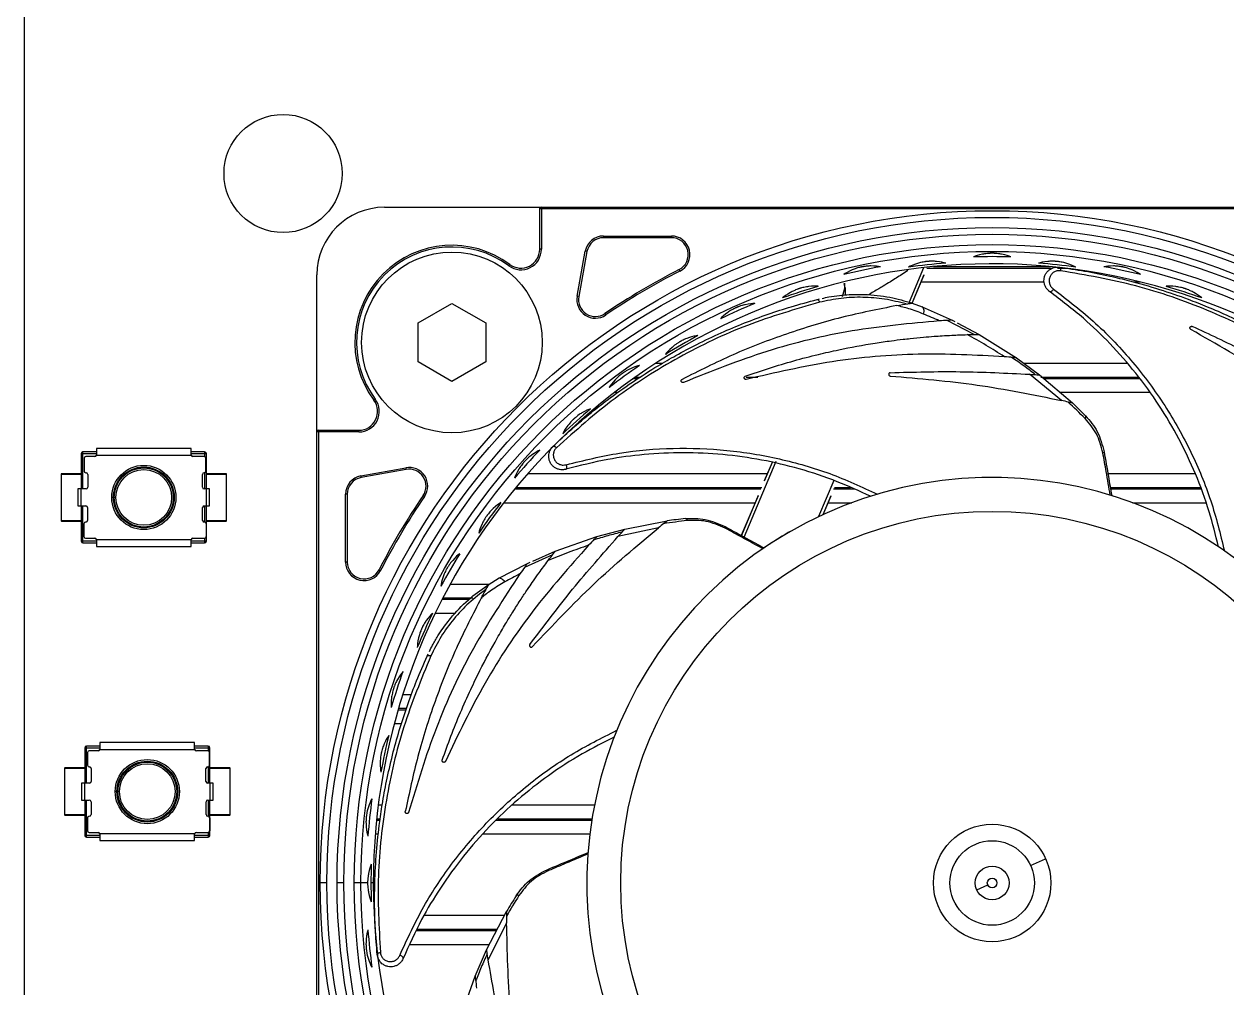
# Model space of a CAD drawing. Header units: millimetres. Extents: x -133.7 to -77.2, y -147.3 to -47.5.
# Drawn here: x -133.73 to -98.11, y -119.02 to -90.49 of the extents above; entities that cross this region are included whole.
import ezdxf

# ---------------------------------------------------------------- set-up
doc = ezdxf.new("R2010")
doc.units = ezdxf.units.MM

msp = doc.modelspace()

# ---------------------------------------------------------------- linework, layer by layer
at = {"color": 7, "linetype": 'Continuous', "lineweight": 25}
for p, q in [((-133.732, -50.062), (-133.732, -144.744)), ((-123.06, -95.91), (-87.06, -95.91)), ((-118.46, -97.154), (-118.46, -95.91)), ((-91.66, -95.96), (-118.46, -95.96)), ((-118.41, -95.91), (-118.41, -97.154)), ((-116.568, -96.76), (-114.56, -96.76)), ((-116.568, -96.76), (-116.568, -96.81)), ((-114.56, -96.81), (-116.568, -96.81)), ((-114.56, -96.76), (-114.56, -96.81)), ((-118.41, -97.154), (-118.46, -97.154)), ((-117.351, -98.545), (-117.109, -97.212)), ((-117.06, -97.221), (-117.302, -98.554)), ((-117.06, -97.221), (-117.109, -97.212)), ((-119.377, -97.641), (-119.348, -97.601)), ((-125.06, -125.71), (-125.06, -97.91)), ((-114.31, -97.8), (-114.333, -97.755)), ((-107.089, -97.698), (-107.521, -98.721)), ((-107.425, -98.747), (-107.069, -97.903)), ((-107.425, -98.747), (-107.072, -97.911)), ((-103.277, -97.717), (-106.995, -97.717)), ((-106.793, -97.667), (-103.327, -97.667)), ((-102.863, -97.717), (-103.12, -97.717)), ((-109.455, -98.161), (-109.412, -98.332)), ((-109.415, -98.297), (-109.417, -98.505)), ((-107.159, -98.117), (-103.521, -98.117)), ((-100.882, -98.117), (-100.676, -98.117)), ((-117.302, -98.554), (-117.351, -98.545)), ((-110.245, -98.64), (-110.173, -98.624)), ((-122.06, -99.333), (-121.06, -98.755)), ((-121.06, -98.755), (-120.06, -99.333)), ((-107.432, -98.745), (-107.133, -98.855)), ((-107.133, -98.855), (-106.243, -99.253)), ((-122.06, -100.487), (-122.06, -99.333)), ((-120.06, -99.333), (-120.06, -100.487)), ((-116.529, -99.056), (-116.501, -99.098)), ((-105.588, -99.674), (-106.395, -99.26)), ((-106.243, -99.253), (-106.169, -99.292)), ((-106.095, -99.331), (-105.448, -99.672)), ((-105.448, -99.672), (-104.343, -100.365)), ((-104.343, -100.365), (-103.653, -100.873)), ((-121.06, -101.065), (-122.06, -100.487)), ((-120.06, -100.487), (-121.06, -101.065)), ((-114.84, -100.535), (-115.031, -100.535)), ((-101.056, -100.535), (-104.111, -100.535)), ((-115.557, -100.985), (-115.693, -100.985)), ((-115.622, -100.935), (-115.479, -100.935)), ((-112.342, -100.935), (-112.004, -100.935)), ((-103.008, -101.629), (-103.956, -100.852)), ((-103.653, -100.873), (-102.684, -101.702)), ((-103.614, -100.935), (-100.723, -100.935)), ((-100.687, -100.985), (-103.522, -100.985)), ((-116.233, -101.385), (-116.135, -101.385)), ((-103.055, -101.385), (-100.397, -101.385)), ((-123.329, -101.593), (-123.369, -101.622)), ((-125.06, -102.51), (-123.816, -102.51)), ((-123.816, -102.56), (-125.06, -102.56)), ((-125.01, -102.51), (-125.01, -125.76)), ((-123.816, -102.56), (-123.816, -102.51)), ((-132.039, -103.2), (-132.039, -104.248)), ((-132.039, -103.2), (-131.589, -103.2)), ((-131.989, -104.248), (-131.989, -103.15)), ((-131.589, -103.15), (-131.989, -103.15)), ((-131.639, -103.29), (-131.903, -103.29)), ((-131.59, -103.248), (-128.782, -103.248)), ((-131.589, -103.048), (-131.589, -103.24)), ((-128.783, -103.048), (-131.589, -103.048)), ((-128.783, -103.24), (-128.783, -103.048)), ((-128.383, -103.15), (-128.783, -103.15)), ((-128.783, -103.2), (-128.333, -103.2)), ((-128.394, -103.29), (-128.733, -103.29)), ((-128.383, -103.15), (-128.383, -103.291)), ((-128.333, -104.248), (-128.333, -103.2)), ((-131.953, -103.34), (-131.953, -103.719)), ((-128.344, -103.719), (-128.344, -103.34)), ((-123.758, -103.861), (-122.425, -103.619)), ((-122.416, -103.668), (-123.749, -103.91)), ((-122.425, -103.619), (-122.416, -103.668)), ((-112.402, -105.671), (-111.452, -103.422)), ((-111.577, -103.465), (-111.811, -104.018)), ((-111.577, -103.465), (-111.807, -104.01)), ((-132.636, -103.808), (-132.039, -103.808)), ((-132.636, -103.808), (-132.636, -105.188)), ((-132.626, -105.198), (-132.626, -103.798)), ((-132.039, -103.798), (-132.626, -103.798)), ((-131.903, -103.769), (-131.896, -103.769)), ((-131.846, -103.819), (-131.846, -104.198)), ((-128.451, -104.198), (-128.451, -103.819)), ((-128.401, -103.769), (-128.394, -103.769)), ((-128.383, -103.768), (-128.383, -104.248)), ((-127.746, -103.798), (-128.333, -103.798)), ((-128.333, -103.808), (-127.736, -103.808)), ((-127.746, -103.798), (-127.746, -105.198)), ((-127.736, -105.188), (-127.736, -103.808)), ((-123.758, -103.861), (-123.749, -103.91)), ((-111.72, -103.803), (-118.816, -103.803)), ((-109.748, -103.998), (-110.199, -105.066)), ((-99.039, -103.803), (-101.63, -103.803)), ((-132.136, -104.248), (-132.136, -104.748)), ((-131.896, -104.248), (-132.136, -104.248)), ((-132.036, -104.748), (-132.036, -104.248)), ((-128.236, -104.248), (-128.401, -104.248)), ((-128.336, -104.248), (-128.336, -104.748)), ((-128.236, -104.748), (-128.236, -104.248)), ((-111.906, -104.253), (-119.2, -104.253)), ((-119.158, -104.203), (-111.885, -104.203)), ((-109.141, -104.253), (-109.754, -104.253)), ((-109.733, -104.203), (-109.255, -104.203)), ((-101.56, -104.203), (-98.894, -104.203)), ((-98.875, -104.253), (-101.551, -104.253)), ((-131.086, -104.498), (-131.136, -104.498)), ((-131.011, -104.498), (-131.061, -104.498)), ((-124.21, -106.41), (-124.21, -104.402)), ((-124.16, -104.402), (-124.21, -104.402)), ((-124.16, -104.402), (-124.16, -106.41)), ((-121.872, -104.469), (-121.914, -104.441)), ((-119.52, -104.653), (-112.079, -104.653)), ((-111.992, -104.447), (-112.489, -105.624)), ((-111.988, -104.439), (-112.488, -105.624)), ((-110.066, -105.004), (-109.828, -104.439)), ((-110.066, -105.004), (-109.831, -104.447)), ((-109.918, -104.653), (-109.218, -104.653)), ((-100.902, -104.653), (-98.73, -104.653)), ((-132.136, -104.748), (-131.903, -104.748)), ((-132.039, -104.748), (-132.039, -105.796)), ((-131.989, -105.846), (-131.989, -104.748)), ((-131.853, -104.798), (-131.853, -105.177)), ((-128.444, -105.177), (-128.444, -104.798)), ((-128.394, -104.748), (-128.236, -104.748)), ((-128.383, -104.748), (-128.383, -105.227)), ((-128.333, -105.796), (-128.333, -104.748)), ((-132.039, -105.188), (-132.636, -105.188)), ((-132.626, -105.198), (-132.039, -105.198)), ((-131.961, -105.277), (-131.961, -105.656)), ((-131.903, -105.227), (-131.911, -105.227)), ((-128.386, -105.227), (-128.394, -105.227)), ((-128.336, -105.277), (-128.336, -105.656)), ((-127.736, -105.188), (-128.333, -105.188)), ((-128.333, -105.198), (-127.746, -105.198)), ((-116.767, -105.657), (-115.939, -105.435)), ((-114.946, -105.401), (-116.144, -105.659)), ((-115.939, -105.435), (-114.687, -105.194)), ((-131.589, -105.796), (-132.039, -105.796)), ((-131.911, -105.706), (-131.639, -105.706)), ((-128.782, -105.748), (-131.59, -105.748)), ((-131.589, -105.756), (-131.589, -105.948)), ((-128.783, -105.948), (-128.783, -105.756)), ((-128.333, -105.796), (-128.783, -105.796)), ((-128.733, -105.706), (-128.386, -105.706)), ((-128.383, -105.706), (-128.383, -105.846)), ((-117.997, -106.089), (-116.767, -105.657)), ((-111.036, -105.505), (-111.063, -105.519)), ((-131.989, -105.846), (-131.589, -105.846)), ((-131.589, -105.948), (-128.783, -105.948)), ((-128.783, -105.846), (-128.383, -105.846)), ((-118.667, -106.382), (-117.997, -106.089)), ((-111.854, -106.019), (-111.913, -106.059)), ((-124.16, -106.41), (-124.21, -106.41)), ((-119.686, -106.897), (-118.82, -106.449)), ((-118.083, -106.2), (-118.91, -106.572)), ((-118.82, -106.449), (-118.744, -106.416)), ((-123.215, -106.637), (-123.17, -106.66)), ((-119.972, -107.072), (-121.113, -107.072)), ((-119.959, -107.062), (-119.686, -106.897)), ((-120.555, -107.522), (-121.352, -107.522)), ((-121.327, -107.472), (-120.505, -107.472)), ((-120.475, -107.472), (-120.443, -107.472)), ((-120.188, -107.472), (-120.16, -107.472)), ((-121.552, -107.922), (-120.954, -107.922)), ((-121.796, -109.196), (-121.763, -109.13)), ((-122.262, -110.34), (-122.518, -110.34)), ((-122.421, -110.79), (-122.655, -110.79)), ((-122.641, -110.74), (-122.405, -110.74)), ((-122.767, -111.19), (-122.553, -111.19)), ((-131.885, -112.955), (-131.885, -111.857)), ((-131.485, -111.857), (-131.885, -111.857)), ((-131.485, -111.755), (-131.485, -111.947)), ((-128.679, -111.755), (-131.485, -111.755)), ((-128.679, -111.947), (-128.679, -111.755)), ((-128.279, -111.857), (-128.679, -111.857)), ((-128.279, -111.857), (-128.279, -111.998)), ((-131.935, -111.907), (-131.485, -111.907)), ((-131.935, -111.907), (-131.935, -112.955)), ((-131.849, -112.047), (-131.849, -112.426)), ((-131.535, -111.997), (-131.799, -111.997)), ((-131.486, -111.955), (-128.678, -111.955)), ((-128.679, -111.907), (-128.229, -111.907)), ((-128.29, -111.997), (-128.629, -111.997)), ((-128.24, -112.426), (-128.24, -112.047)), ((-128.229, -112.955), (-128.229, -111.907)), ((-132.532, -112.515), (-132.532, -113.895)), ((-132.532, -112.515), (-131.935, -112.515)), ((-132.522, -113.905), (-132.522, -112.505)), ((-131.935, -112.505), (-132.522, -112.505)), ((-131.799, -112.476), (-131.792, -112.476)), ((-131.742, -112.526), (-131.742, -112.905)), ((-128.347, -112.905), (-128.347, -112.526)), ((-128.297, -112.476), (-128.29, -112.476)), ((-128.279, -112.475), (-128.279, -112.955)), ((-127.642, -112.505), (-128.229, -112.505)), ((-128.229, -112.515), (-127.632, -112.515)), ((-127.642, -112.505), (-127.642, -113.905)), ((-127.632, -113.895), (-127.632, -112.515)), ((-132.032, -112.955), (-132.032, -113.455)), ((-131.792, -112.955), (-132.032, -112.955)), ((-131.932, -113.455), (-131.932, -112.955)), ((-130.982, -113.205), (-131.032, -113.205)), ((-130.907, -113.205), (-130.957, -113.205)), ((-128.132, -112.955), (-128.297, -112.955)), ((-128.232, -112.955), (-128.232, -113.455)), ((-128.132, -113.455), (-128.132, -112.955)), ((-132.032, -113.455), (-131.799, -113.455)), ((-131.935, -113.455), (-131.935, -114.503)), ((-131.885, -114.553), (-131.885, -113.455)), ((-131.749, -113.505), (-131.749, -113.884)), ((-128.34, -113.884), (-128.34, -113.505)), ((-128.29, -113.455), (-128.132, -113.455)), ((-128.279, -113.455), (-128.279, -113.934)), ((-128.229, -114.503), (-128.229, -113.455)), ((-123.124, -113.608), (-123.24, -113.608)), ((-116.837, -113.608), (-119.278, -113.608)), ((-131.935, -113.895), (-132.532, -113.895)), ((-132.522, -113.905), (-131.935, -113.905)), ((-131.857, -113.984), (-131.857, -114.363)), ((-131.799, -113.934), (-131.807, -113.934)), ((-128.282, -113.934), (-128.29, -113.934)), ((-128.232, -113.984), (-128.232, -114.363)), ((-127.632, -113.895), (-128.229, -113.895)), ((-128.229, -113.905), (-127.642, -113.905)), ((-123.192, -114.058), (-123.291, -114.058)), ((-123.286, -114.008), (-123.184, -114.008)), ((-116.916, -114.058), (-119.753, -114.058)), ((-119.7, -114.008), (-116.908, -114.008)), ((-131.485, -114.503), (-131.935, -114.503)), ((-131.885, -114.553), (-131.485, -114.553)), ((-131.807, -114.413), (-131.535, -114.413)), ((-128.678, -114.455), (-131.486, -114.455)), ((-131.485, -114.463), (-131.485, -114.655)), ((-131.485, -114.655), (-128.679, -114.655)), ((-128.679, -114.655), (-128.679, -114.463)), ((-128.229, -114.503), (-128.679, -114.503)), ((-128.679, -114.553), (-128.279, -114.553)), ((-128.629, -114.413), (-128.282, -114.413)), ((-128.279, -114.413), (-128.279, -114.553)), ((-123.327, -114.458), (-123.236, -114.458)), ((-120.137, -114.458), (-116.972, -114.458)), ((-103.921, -115.394), (-103.475, -115.192)), ((-124.76, -115.91), (-124.96, -115.91)), ((-124.26, -115.91), (-124.46, -115.91)), ((-123.557, -115.91), (-123.954, -115.91)), ((-123.385, -115.91), (-123.457, -115.91)), ((-105.515, -116.116), (-105.19, -115.969)), ((-120.033, -117.885), (-119.44, -116.755)), ((-123.339, -116.876), (-123.36, -116.876)), ((-119.504, -116.876), (-121.887, -116.876)), ((-119.44, -117.087), (-119.986, -118.185)), ((-119.74, -117.326), (-122.115, -117.326)), ((-122.092, -117.276), (-119.714, -117.276)), ((-123.295, -117.726), (-123.294, -117.726)), ((-122.306, -117.726), (-119.95, -117.726)), ((-120.375, -118.67), (-120.033, -117.885)), ((-120.805, -119.901), (-120.375, -118.67))]:
    msp.add_line(p, q, dxfattribs=at)
at = {"color": 7, "linetype": 'Continuous', "lineweight": 25, "flags": 128}
for points in [[(-103.073, -97.683), (-103.063, -97.686), (-103.053, -97.693), (-103.046, -97.703), (-103.039, -97.716), (-103.035, -97.732), (-103.032, -97.749), (-103.031, -97.768), (-103.033, -97.788)], [(-110.245, -98.64), (-110.235, -98.639), (-110.224, -98.642), (-110.213, -98.648), (-110.202, -98.658), (-110.192, -98.671), (-110.183, -98.686), (-110.175, -98.703), (-110.169, -98.721)], [(-103.357, -98.405), (-103.346, -98.409), (-103.333, -98.409), (-103.318, -98.405), (-103.302, -98.396), (-103.286, -98.383), (-103.27, -98.367), (-103.256, -98.349), (-103.244, -98.329)], [(-107.089, -99.07), (-107.081, -99.032), (-107.077, -98.996), (-107.077, -98.962), (-107.081, -98.931), (-107.089, -98.905), (-107.101, -98.883), (-107.115, -98.866), (-107.133, -98.855)], [(-118.072, -102.991), (-118.063, -102.986), (-118.052, -102.983), (-118.039, -102.983), (-118.025, -102.986), (-118.01, -102.993), (-117.994, -103.001), (-117.979, -103.013), (-117.965, -103.026)], [(-101.744, -103.147), (-101.744, -103.151), (-101.745, -103.155), (-101.748, -103.16), (-101.752, -103.164), (-101.757, -103.168), (-101.763, -103.173), (-101.77, -103.177), (-101.779, -103.181)], [(-117.684, -103.664), (-117.674, -103.658), (-117.666, -103.648), (-117.66, -103.633), (-117.657, -103.615), (-117.657, -103.595), (-117.66, -103.573), (-117.665, -103.55), (-117.673, -103.529)], [(-112.971, -105.36), (-112.967, -105.362), (-112.965, -105.366), (-112.963, -105.371), (-112.962, -105.376), (-112.962, -105.383), (-112.963, -105.391), (-112.964, -105.399), (-112.966, -105.408)], [(-119.491, -106.997), (-119.516, -106.967), (-119.542, -106.942), (-119.568, -106.92), (-119.595, -106.904), (-119.621, -106.894), (-119.645, -106.889), (-119.667, -106.89), (-119.686, -106.897)], [(-121.796, -109.196), (-121.79, -109.188), (-121.78, -109.181), (-121.768, -109.176), (-121.754, -109.174), (-121.738, -109.174), (-121.72, -109.176), (-121.702, -109.181), (-121.684, -109.188)], [(-118.241, -115.517), (-118.237, -115.516), (-118.232, -115.516), (-118.228, -115.518), (-118.223, -115.521), (-118.217, -115.525), (-118.212, -115.53), (-118.206, -115.536), (-118.2, -115.543)], [(-123.273, -118.028), (-123.272, -118.018), (-123.267, -118.008), (-123.259, -117.998), (-123.247, -117.988), (-123.233, -117.98), (-123.217, -117.974), (-123.198, -117.969), (-123.179, -117.966)], [(-122.505, -118.144), (-122.503, -118.133), (-122.506, -118.12), (-122.514, -118.107), (-122.527, -118.093), (-122.543, -118.08), (-122.562, -118.069), (-122.582, -118.059), (-122.604, -118.052)]]:
    msp.add_lwpolyline(points, dxfattribs=at)
at = {"color": 7, "linetype": 'Continuous', "lineweight": 25}
for centre, radius in [((-126.06, -94.91), 1.75), ((-105.06, -115.91), 19.9), ((-105.06, -115.91), 19.7), ((-105.06, -115.91), 19.4), ((-105.06, -115.91), 19.2), ((-105.06, -115.91), 18.894), ((-105.06, -115.91), 18.694), ((-121.06, -99.91), 2.675), ((-130.186, -104.498), 0.95), ((-130.186, -104.498), 0.9), ((-130.186, -104.498), 0.875), ((-130.186, -104.498), 0.825), ((-105.06, -115.91), 11), ((-130.082, -113.205), 0.95), ((-130.082, -113.205), 0.9), ((-130.082, -113.205), 0.875), ((-130.082, -113.205), 0.825), ((-105.06, -115.91), 1.74), ((-105.06, -115.91), 1.25), ((-105.06, -115.91), 0.5), ((-105.06, -115.91), 0.143)]:
    msp.add_circle(centre, radius, dxfattribs=at)
for centre, radius, start, end in [((-123.06, -97.91), 2, 90, 180), ((-118.41, -95.96), 0.05, 90, 180), ((-116.568, -97.31), 0.55, 90, 169.7123), ((-116.568, -97.31), 0.5, 90, 169.7123), ((-114.56, -97.31), 0.55, 297.0558, 90), ((-114.56, -97.31), 0.5, 297.0558, 90), ((-121.06, -99.91), 2.875, 53.4447, 216.5553), ((-121.06, -99.91), 2.825, 53.4447, 216.5553), ((-119.016, -97.154), 0.606, 233.4447, 360), ((-119.016, -97.154), 0.556, 233.4447, 0), ((-105.06, -115.91), 18.325, 29.7906, 283.5635), ((-105.06, -115.91), 18.397, 94.2682, 97.7318), ((-105.06, -115.91), 18.539, 88.2813, 91.7187), ((-105.06, -115.91), 18.397, 82.2682, 85.7318), ((-105.06, -115.91), 20.386, 117.0558, 124.2349), ((-105.06, -115.91), 20.336, 117.0558, 124.2349), ((-105.06, -115.91), 18.539, 100.2813, 103.7187), ((-105.06, -115.91), 18.539, 76.2813, 79.7187), ((-105.06, -115.91), 18.397, 106.2682, 109.7318), ((-105.06, -115.91), 18.397, 70.2682, 73.7318), ((-116.81, -98.643), 0.55, 169.7123, 304.2349), ((-116.81, -98.643), 0.5, 169.7123, 304.2349), ((-105.06, -115.91), 18.539, 112.2813, 115.7187), ((-112.562, -112.34), 14.354, 65.566, 67.5857), ((-105.06, -115.91), 18.397, 118.2682, 121.7318), ((-105.06, -115.91), 18.539, 124.2813, 127.7187), ((-123.816, -101.954), 0.606, 270, 36.5553), ((-123.816, -101.954), 0.556, 270, 36.5553), ((-105.06, -115.91), 18.397, 130.2682, 133.7318), ((-112.583, -112.314), 14.446, 44.6367, 47.4452), ((-112.609, -112.313), 14.529, 44.7663, 46.9113), ((-102.354, -102.117), 0.0692, 316.8266, 30.841), ((-125.01, -102.56), 0.05, 90, 180), ((-131.989, -103.2), 0.05, 90, 180), ((-131.903, -103.34), 0.05, 90, 180), ((-131.639, -103.24), 0.05, 270, 350.477), ((-131.639, -103.24), 0.05, 350.4769, 0.0001), ((-128.733, -103.24), 0.05, 179.9999, 189.5231), ((-128.733, -103.24), 0.05, 189.523, 270), ((-128.394, -103.34), 0.05, 360, 90), ((-128.383, -103.2), 0.05, 0, 90), ((-105.06, -115.91), 18.539, 136.2813, 139.7187), ((-122.327, -104.16), 0.55, 325.7651, 100.2877), ((-122.327, -104.16), 0.5, 325.7651, 100.2877), ((-132.626, -103.808), 0.01, 90, 180), ((-131.903, -103.719), 0.05, 180, 270), ((-131.896, -103.819), 0.05, 360, 90), ((-128.401, -103.819), 0.05, 90, 180), ((-128.394, -103.719), 0.05, 270, 360), ((-127.746, -103.808), 0.01, 360, 90), ((-123.66, -104.402), 0.55, 100.2877, 180), ((-123.66, -104.402), 0.5, 100.2877, 180), ((-105.06, -115.91), 12, 24.3792, 204.3792), ((-131.896, -104.198), 0.05, 270, 360), ((-128.401, -104.198), 0.05, 180, 270), ((-105.06, -115.91), 20.386, 145.7651, 152.9442), ((-105.06, -115.91), 20.336, 145.7651, 152.9442), ((-105.06, -115.91), 18.397, 142.2682, 145.7318), ((-131.903, -104.798), 0.05, 0, 90), ((-128.394, -104.798), 0.05, 90, 180), ((-132.626, -105.188), 0.01, 180, 270), ((-131.911, -105.277), 0.05, 90, 180), ((-131.903, -105.177), 0.05, 270, 0), ((-128.394, -105.177), 0.05, 180, 270), ((-128.386, -105.277), 0.05, 360, 90), ((-127.746, -105.188), 0.01, 270, 0), ((-112.562, -119.549), 14.446, 96.0652, 98.8738), ((-112.579, -119.569), 14.529, 96.1948, 98.3399), ((-114.157, -105.194), 0.0692, 8.2551, 82.2695), ((-131.989, -105.796), 0.05, 180, 270), ((-131.911, -105.656), 0.05, 180, 270), ((-131.639, -105.756), 0.05, 9.523, 90), ((-131.639, -105.756), 0.05, 359.9999, 9.5231), ((-128.733, -105.756), 0.05, 170.4769, 180.0001), ((-128.733, -105.756), 0.05, 90, 170.477), ((-128.386, -105.656), 0.05, 270, 360), ((-128.383, -105.796), 0.05, 270, 0), ((-105.06, -115.91), 18.539, 148.2813, 151.7187), ((-123.66, -106.41), 0.55, 180, 332.9442), ((-123.66, -106.41), 0.5, 180, 332.9442), ((-112.529, -119.55), 14.354, 116.9946, 119.0143), ((-105.06, -115.91), 18.397, 154.2682, 157.7318), ((-105.06, -115.91), 18.325, 288.5467, 26.0523), ((-105.06, -115.91), 18.539, 160.2813, 163.7187), ((-105.06, -115.91), 12, 204.3792, 24.3792), ((-131.885, -111.907), 0.05, 90, 180), ((-128.279, -111.907), 0.05, 0, 90), ((-105.06, -115.91), 18.397, 166.2682, 169.7318), ((-131.799, -112.047), 0.05, 90, 180), ((-131.535, -111.947), 0.05, 270, 350.477), ((-131.535, -111.947), 0.05, 350.4769, 0.0001), ((-128.629, -111.947), 0.05, 179.9999, 189.5231), ((-128.629, -111.947), 0.05, 189.523, 270), ((-128.29, -112.047), 0.05, 360, 90), ((-132.522, -112.515), 0.01, 90, 180), ((-131.799, -112.426), 0.05, 180, 270), ((-131.792, -112.526), 0.05, 360, 90), ((-128.297, -112.526), 0.05, 90, 180), ((-128.29, -112.426), 0.05, 270, 360), ((-127.642, -112.515), 0.01, 360, 90), ((-131.792, -112.905), 0.05, 270, 360), ((-128.297, -112.905), 0.05, 180, 270), ((-131.799, -113.505), 0.05, 0, 90), ((-128.29, -113.505), 0.05, 90, 180), ((-105.06, -115.91), 18.539, 172.2813, 175.7187), ((-132.522, -113.895), 0.01, 180, 270), ((-131.807, -113.984), 0.05, 90, 180), ((-131.799, -113.884), 0.05, 270, 0), ((-128.29, -113.884), 0.05, 180, 270), ((-128.282, -113.984), 0.05, 0, 90), ((-127.642, -113.895), 0.01, 270, 0), ((-131.885, -114.503), 0.05, 180, 270), ((-131.807, -114.363), 0.05, 180, 270), ((-131.535, -114.463), 0.05, 9.523, 90), ((-131.535, -114.463), 0.05, 359.9999, 9.5231), ((-128.629, -114.463), 0.05, 170.4769, 180.0001), ((-128.629, -114.463), 0.05, 90, 170.477), ((-128.282, -114.363), 0.05, 270, 360), ((-128.279, -114.503), 0.05, 270, 0), ((-105.06, -115.91), 18.397, 178.2682, 181.7318), ((-106.892, -124.044), 14.446, 147.4938, 150.3024), ((-106.887, -124.071), 14.529, 147.6234, 149.7685), ((-119.11, -116.341), 0.0692, 59.6837, 133.6981), ((-105.06, -115.91), 18.539, 184.2813, 187.7187)]:
    msp.add_arc(centre, radius, start, end, dxfattribs=at)
for points, knots in [([(-106.429, -97.564), (-106.501, -97.544), (-106.592, -97.52), (-106.794, -97.506), (-106.896, -97.507), (-106.948, -97.51), (-106.974, -97.513), (-106.993, -97.514), (-107.012, -97.517), (-107.039, -97.52), (-107.091, -97.528), (-107.19, -97.547), (-107.385, -97.603), (-107.468, -97.646), (-107.535, -97.68)], [0, 0, 0, 0, 0.368385, 0.462054, 0.486999, 0.494581, 0.497454, 0.499995, 0.502534, 0.505404, 0.512978, 0.537909, 0.631565, 1, 1, 1, 1]), ([(-104.504, -97.379), (-104.574, -97.352), (-104.661, -97.318), (-104.861, -97.283), (-104.962, -97.274), (-105.014, -97.272), (-105.041, -97.271), (-105.06, -97.271), (-105.079, -97.271), (-105.106, -97.272), (-105.158, -97.274), (-105.259, -97.283), (-105.459, -97.318), (-105.546, -97.352), (-105.616, -97.379)], [0, 0, 0, 0, 0.368391, 0.462059, 0.487003, 0.494583, 0.497456, 0.499995, 0.502533, 0.505402, 0.512974, 0.537904, 0.63156, 1, 1, 1, 1]), ([(-102.585, -97.68), (-102.652, -97.646), (-102.735, -97.603), (-102.93, -97.547), (-103.029, -97.528), (-103.081, -97.52), (-103.108, -97.517), (-103.127, -97.514), (-103.146, -97.513), (-103.172, -97.51), (-103.224, -97.507), (-103.326, -97.506), (-103.528, -97.52), (-103.619, -97.544), (-103.691, -97.564)], [0, 0, 0, 0, 0.368385, 0.462054, 0.486999, 0.494581, 0.497454, 0.499995, 0.502534, 0.505404, 0.512978, 0.537909, 0.631565, 1, 1, 1, 1]), ([(-108.369, -97.668), (-108.443, -97.656), (-108.536, -97.642), (-108.738, -97.649), (-108.839, -97.661), (-108.89, -97.669), (-108.917, -97.675), (-108.935, -97.678), (-108.954, -97.682), (-108.98, -97.689), (-109.031, -97.702), (-109.127, -97.731), (-109.315, -97.808), (-109.394, -97.859), (-109.457, -97.899)], [0, 0, 0, 0, 0.368391, 0.462059, 0.487003, 0.494583, 0.497456, 0.499995, 0.502533, 0.505402, 0.512974, 0.537904, 0.63156, 1, 1, 1, 1]), ([(-107.557, -97.779), (-107.616, -97.819), (-107.778, -97.929), (-108.029, -98.086), (-108.258, -98.226), (-108.477, -98.359), (-108.622, -98.443), (-108.725, -98.503)], [0, 0, 0, 0, 0.163326, 0.452164, 0.635227, 0.741068, 1, 1, 1, 1]), ([(-103.357, -98.405), (-103.382, -98.384), (-103.432, -98.343), (-103.484, -98.262), (-103.516, -98.177), (-103.528, -98.088), (-103.52, -97.997), (-103.49, -97.908), (-103.44, -97.825), (-103.391, -97.782), (-103.367, -97.761)], [0, 0, 0, 0, 0.138864, 0.268026, 0.388296, 0.50068, 0.617234, 0.738485, 0.865706, 1, 1, 1, 1]), ([(-103.033, -97.788), (-103.063, -97.786), (-103.124, -97.783), (-103.213, -97.814), (-103.292, -97.872), (-103.341, -97.944), (-103.364, -98.011), (-103.372, -98.065), (-103.37, -98.119), (-103.356, -98.188), (-103.317, -98.267), (-103.269, -98.308), (-103.244, -98.329)], [0, 0, 0, 0, 0.124573, 0.248883, 0.373297, 0.49789, 0.560426, 0.62304, 0.685763, 0.748714, 0.874144, 1, 1, 1, 1]), ([(-103.367, -97.761), (-103.321, -97.733), (-103.229, -97.677), (-103.125, -97.681), (-103.073, -97.683)], [0, 0, 0, 0, 0.497018, 1, 1, 1, 1]), ([(-103.073, -97.683), (-102.821, -97.719), (-102.319, -97.791), (-101.626, -97.931), (-100.887, -98.107), (-100.111, -98.329), (-99.345, -98.592), (-98.661, -98.861), (-98.018, -99.141), (-97.344, -99.47), (-96.671, -99.837), (-96.038, -100.218), (-95.408, -100.632), (-95.003, -100.931), (-94.79, -101.088)], [0, 0, 0, 0, 0.083922, 0.167842, 0.233354, 0.335298, 0.434931, 0.501492, 0.578711, 0.667087, 0.749954, 0.833035, 0.912189, 1, 1, 1, 1]), ([(-94.807, -101.198), (-95.419, -100.765), (-96.64, -99.902), (-98.668, -98.924), (-100.798, -98.174), (-102.286, -97.917), (-103.033, -97.788)], [0, 0, 0, 0, 0.250066, 0.498539, 0.748314, 1, 1, 1, 1]), ([(-100.663, -97.899), (-100.726, -97.859), (-100.805, -97.808), (-100.993, -97.731), (-101.089, -97.702), (-101.14, -97.689), (-101.166, -97.682), (-101.185, -97.678), (-101.203, -97.675), (-101.23, -97.669), (-101.281, -97.661), (-101.382, -97.649), (-101.584, -97.642), (-101.677, -97.656), (-101.751, -97.668)], [0, 0, 0, 0, 0.368391, 0.462059, 0.487003, 0.494583, 0.497456, 0.499995, 0.502533, 0.505402, 0.512974, 0.537904, 0.63156, 1, 1, 1, 1]), ([(-110.214, -98.249), (-110.288, -98.245), (-110.382, -98.24), (-110.583, -98.268), (-110.682, -98.291), (-110.732, -98.305), (-110.758, -98.313), (-110.776, -98.318), (-110.794, -98.324), (-110.819, -98.333), (-110.868, -98.351), (-110.961, -98.391), (-111.14, -98.487), (-111.213, -98.546), (-111.271, -98.593)], [0, 0, 0, 0, 0.368385, 0.462054, 0.486999, 0.494581, 0.497454, 0.499995, 0.502534, 0.505404, 0.512978, 0.537909, 0.631565, 1, 1, 1, 1]), ([(-109.435, -98.156), (-109.433, -98.198), (-109.425, -98.336), (-109.473, -98.467), (-109.506, -98.558)], [0, 0, 0, 0, 0.306626, 1, 1, 1, 1]), ([(-98.849, -98.593), (-98.907, -98.546), (-98.98, -98.487), (-99.159, -98.391), (-99.252, -98.351), (-99.301, -98.333), (-99.326, -98.324), (-99.344, -98.318), (-99.362, -98.313), (-99.388, -98.305), (-99.438, -98.291), (-99.537, -98.268), (-99.738, -98.24), (-99.832, -98.245), (-99.906, -98.249)], [0, 0, 0, 0, 0.3683851, 0.4620538, 0.4869991, 0.4945811, 0.4974544, 0.4999951, 0.5025343, 0.5054045, 0.5129784, 0.5379091, 0.6315655, 1, 1, 1, 1]), ([(-118.072, -102.991), (-117.887, -102.818), (-117.517, -102.47), (-116.976, -102.015), (-116.377, -101.548), (-115.72, -101.08), (-115.037, -100.645), (-114.4, -100.277), (-113.78, -99.949), (-113.103, -99.627), (-112.396, -99.329), (-111.704, -99.072), (-110.987, -98.838), (-110.501, -98.708), (-110.245, -98.64)], [0, 0, 0, 0, 0.083922, 0.167842, 0.233354, 0.335298, 0.434931, 0.501492, 0.578711, 0.667087, 0.749954, 0.833035, 0.912189, 1, 1, 1, 1]), ([(-107.602, -98.772), (-107.815, -98.718), (-108.24, -98.612), (-108.889, -98.563), (-109.537, -98.588), (-109.958, -98.677), (-110.169, -98.721)], [0, 0, 0, 0, 0.2511013, 0.5010708, 0.7495898, 1, 1, 1, 1]), ([(-110.091, -98.606), (-110.026, -98.591), (-109.856, -98.553), (-109.59, -98.517), (-109.308, -98.493), (-109.063, -98.485), (-108.659, -98.491), (-108.112, -98.547), (-107.649, -98.681), (-107.432, -98.745)], [0, 0, 0, 0, 0.075034, 0.194837, 0.300377, 0.391653, 0.468664, 0.750986, 1, 1, 1, 1]), ([(-98.357, -105.957), (-98.443, -105.61), (-98.621, -104.884), (-99.017, -103.814), (-99.514, -102.758), (-100.106, -101.757), (-100.79, -100.812), (-101.541, -99.955), (-102.388, -99.138), (-103.017, -98.662), (-103.357, -98.405)], [0, 0, 0, 0, 0.119423, 0.250158, 0.375112, 0.500514, 0.625814, 0.750137, 0.865044, 1, 1, 1, 1]), ([(-103.244, -98.329), (-102.818, -98.658), (-101.967, -99.314), (-100.868, -100.485), (-99.919, -101.765), (-99.148, -103.145), (-98.547, -104.591), (-98.303, -105.581), (-98.181, -106.078)], [0, 0, 0, 0, 0.166921, 0.332838, 0.499694, 0.66689, 0.833086, 1, 1, 1, 1]), ([(-110.169, -98.721), (-110.89, -98.93), (-112.326, -99.346), (-114.355, -100.321), (-116.27, -101.52), (-117.398, -102.523), (-117.965, -103.026)], [0, 0, 0, 0, 0.250066, 0.498539, 0.748314, 1, 1, 1, 1]), ([(-107.886, -98.82), (-108.432, -98.928), (-109.534, -99.147), (-111.155, -99.642), (-112.736, -100.247), (-113.744, -100.753), (-114.244, -101.004)], [0, 0, 0, 0, 0.247839, 0.500123, 0.752193, 1, 1, 1, 1]), ([(-112.089, -98.755), (-112.164, -98.759), (-112.258, -98.764), (-112.454, -98.812), (-112.55, -98.845), (-112.599, -98.864), (-112.624, -98.875), (-112.641, -98.882), (-112.659, -98.89), (-112.683, -98.902), (-112.73, -98.925), (-112.818, -98.974), (-112.986, -99.088), (-113.052, -99.154), (-113.105, -99.207)], [0, 0, 0, 0, 0.368391, 0.462059, 0.487003, 0.494583, 0.497456, 0.499995, 0.502533, 0.505402, 0.512974, 0.537904, 0.63156, 1, 1, 1, 1]), ([(-107.886, -98.82), (-107.77, -98.8), (-107.608, -98.772), (-107.477, -98.752), (-107.438, -98.746), (-107.434, -98.745), (-107.432, -98.745)], [0, 0, 0, 0, 0.600918, 0.834494, 0.924617, 1, 1, 1, 1]), ([(-107.089, -99.07), (-107.236, -99.014), (-107.497, -98.913), (-107.767, -98.848), (-107.886, -98.82)], [0, 0, 0, 0, 0.559931, 1, 1, 1, 1]), ([(-106.625, -99.271), (-107.487, -99.351), (-109.209, -99.509), (-111.756, -100.118), (-113.384, -100.768), (-114.2, -101.094)], [0, 0, 0, 0, 0.333641, 0.665861, 1, 1, 1, 1]), ([(-106.243, -99.253), (-106.254, -99.253), (-106.279, -99.254), (-106.415, -99.26), (-106.542, -99.267), (-106.625, -99.271)], [0, 0, 0, 0, 0.230316, 0.495914, 1, 1, 1, 1]), ([(-113.773, -99.707), (-113.847, -99.718), (-113.94, -99.733), (-114.13, -99.802), (-114.222, -99.845), (-114.268, -99.869), (-114.292, -99.882), (-114.308, -99.891), (-114.325, -99.901), (-114.348, -99.915), (-114.392, -99.943), (-114.475, -100.001), (-114.63, -100.132), (-114.689, -100.204), (-114.736, -100.263)], [0, 0, 0, 0, 0.368385, 0.462054, 0.486999, 0.494581, 0.497454, 0.499995, 0.502534, 0.505404, 0.512978, 0.537909, 0.631565, 1, 1, 1, 1]), ([(-112.371, -100.909), (-112.133, -100.827), (-111.658, -100.664), (-110.936, -100.45), (-110.251, -100.272), (-109.449, -100.091), (-108.728, -99.958), (-108.09, -99.865), (-107.742, -99.821), (-107.426, -99.786), (-107.118, -99.756), (-106.804, -99.73), (-106.522, -99.711), (-106.197, -99.692), (-105.95, -99.684), (-105.799, -99.679)], [0, 0, 0, 0, 0.111845, 0.22335, 0.33521, 0.427241, 0.59019, 0.663299, 0.715788, 0.747635, 0.805853, 0.854276, 0.888859, 0.932447, 1, 1, 1, 1]), ([(-105.799, -99.679), (-105.701, -99.676), (-105.573, -99.673), (-105.465, -99.672), (-105.453, -99.672), (-105.448, -99.672)], [0, 0, 0, 0, 0.631739, 0.828064, 1, 1, 1, 1]), ([(-104.698, -100.332), (-104.877, -100.218), (-105.235, -99.989), (-105.611, -99.783), (-105.799, -99.679)], [0, 0, 0, 0, 0.497211, 1, 1, 1, 1]), ([(-99.175, -99.527), (-99.18, -99.523), (-99.19, -99.517), (-99.2, -99.5), (-99.204, -99.48), (-99.198, -99.459), (-99.185, -99.443), (-99.168, -99.434), (-99.149, -99.431), (-99.138, -99.435), (-99.132, -99.436)], [0, 0, 0, 0, 0.124726, 0.249591, 0.374037, 0.498517, 0.623585, 0.748903, 0.874342, 1, 1, 1, 1]), ([(-93.027, -104.313), (-93.627, -103.688), (-94.824, -102.44), (-96.889, -100.829), (-98.412, -99.962), (-99.175, -99.527)], [0, 0, 0, 0, 0.333641, 0.665861, 1, 1, 1, 1]), ([(-93.46, -103.045), (-93.886, -102.685), (-94.744, -101.96), (-96.141, -101.002), (-97.6, -100.143), (-98.624, -99.671), (-99.132, -99.436)], [0, 0, 0, 0, 0.247839, 0.500123, 0.752193, 1, 1, 1, 1]), ([(-104.698, -100.332), (-105.547, -100.289), (-107.24, -100.202), (-109.807, -100.423), (-111.495, -100.81), (-112.342, -101.005)], [0, 0, 0, 0, 0.333616, 0.665951, 1, 1, 1, 1]), ([(-104.343, -100.365), (-104.345, -100.365), (-104.349, -100.364), (-104.385, -100.361), (-104.487, -100.351), (-104.611, -100.34), (-104.698, -100.332)], [0, 0, 0, 0, 0.096395, 0.211802, 0.448584, 1, 1, 1, 1]), ([(-103.774, -100.864), (-103.889, -100.777), (-104.122, -100.6), (-104.363, -100.434), (-104.484, -100.351)], [0, 0, 0, 0, 0.497734, 1, 1, 1, 1]), ([(-115.502, -100.591), (-115.575, -100.611), (-115.665, -100.635), (-115.848, -100.723), (-115.935, -100.775), (-115.978, -100.804), (-116, -100.82), (-116.016, -100.831), (-116.031, -100.842), (-116.052, -100.858), (-116.093, -100.891), (-116.17, -100.957), (-116.31, -101.103), (-116.361, -101.182), (-116.402, -101.245)], [0, 0, 0, 0, 0.368391, 0.462059, 0.487003, 0.494583, 0.497456, 0.499995, 0.502533, 0.505402, 0.512974, 0.537904, 0.63156, 1, 1, 1, 1]), ([(-108.076, -100.805), (-108.082, -100.806), (-108.094, -100.807), (-108.11, -100.818), (-108.12, -100.833), (-108.125, -100.851), (-108.123, -100.866), (-108.119, -100.878), (-108.111, -100.89), (-108.096, -100.901), (-108.084, -100.903), (-108.077, -100.905)], [0, 0, 0, 0, 0.1345577, 0.268901, 0.3897659, 0.4993699, 0.5992093, 0.6521973, 0.7286741, 0.860229, 1, 1, 1, 1]), ([(-108.076, -100.805), (-107.386, -100.786), (-106.007, -100.749), (-104.64, -100.818), (-103.956, -100.852)], [0, 0, 0, 0, 0.500032, 1, 1, 1, 1]), ([(-114.2, -101.094), (-114.206, -101.096), (-114.217, -101.1), (-114.236, -101.097), (-114.254, -101.088), (-114.267, -101.07), (-114.272, -101.049), (-114.268, -101.03), (-114.258, -101.014), (-114.249, -101.008), (-114.244, -101.004)], [0, 0, 0, 0, 0.124726, 0.249591, 0.374037, 0.498517, 0.623585, 0.748903, 0.874342, 1, 1, 1, 1]), ([(-112.342, -101.005), (-112.347, -101.005), (-112.359, -101.007), (-112.378, -101.002), (-112.394, -100.989), (-112.404, -100.97), (-112.405, -100.949), (-112.399, -100.931), (-112.387, -100.917), (-112.377, -100.912), (-112.371, -100.909)], [0, 0, 0, 0, 0.124711, 0.249538, 0.374205, 0.498728, 0.623629, 0.748936, 0.87431, 1, 1, 1, 1]), ([(-108.077, -100.905), (-107.215, -100.978), (-105.49, -101.123), (-103.835, -101.46), (-103.008, -101.629)], [0, 0, 0, 0, 0.500068, 1, 1, 1, 1]), ([(-103.956, -100.852), (-103.877, -100.858), (-103.768, -100.865), (-103.672, -100.871), (-103.66, -100.872), (-103.653, -100.873)], [0, 0, 0, 0, 0.573813, 0.788863, 1, 1, 1, 1]), ([(-116.951, -101.872), (-117.021, -101.899), (-117.109, -101.933), (-117.281, -102.04), (-117.362, -102.101), (-117.402, -102.134), (-117.423, -102.152), (-117.437, -102.164), (-117.451, -102.177), (-117.47, -102.195), (-117.508, -102.232), (-117.577, -102.306), (-117.701, -102.466), (-117.744, -102.55), (-117.778, -102.616)], [0, 0, 0, 0, 0.368385, 0.462054, 0.486999, 0.494581, 0.497454, 0.499995, 0.502534, 0.505404, 0.512978, 0.537909, 0.631565, 1, 1, 1, 1]), ([(-102.684, -101.702), (-102.687, -101.702), (-102.698, -101.699), (-102.81, -101.673), (-102.936, -101.645), (-103.008, -101.629)], [0, 0, 0, 0, 0.1116609, 0.4963969, 1, 1, 1, 1]), ([(-101.779, -103.181), (-101.832, -102.983), (-101.938, -102.587), (-102.181, -102.305), (-102.303, -102.164)], [0, 0, 0, 0, 0.49879, 1, 1, 1, 1]), ([(-102.294, -102.081), (-102.165, -102.23), (-101.909, -102.526), (-101.799, -102.941), (-101.744, -103.147)], [0, 0, 0, 0, 0.5015212, 1, 1, 1, 1]), ([(-118.459, -103.097), (-118.526, -103.131), (-118.61, -103.174), (-118.769, -103.298), (-118.844, -103.367), (-118.88, -103.404), (-118.899, -103.424), (-118.911, -103.438), (-118.924, -103.452), (-118.942, -103.473), (-118.975, -103.513), (-119.036, -103.594), (-119.143, -103.766), (-119.177, -103.854), (-119.203, -103.923)], [0, 0, 0, 0, 0.368391, 0.462059, 0.487003, 0.494583, 0.497456, 0.499995, 0.502533, 0.505402, 0.512974, 0.537904, 0.63156, 1, 1, 1, 1]), ([(-118.194, -103.27), (-118.187, -103.217), (-118.173, -103.111), (-118.106, -103.031), (-118.072, -102.991)], [0, 0, 0, 0, 0.4970183, 1, 1, 1, 1]), ([(-117.684, -103.664), (-117.716, -103.671), (-117.779, -103.684), (-117.875, -103.675), (-117.962, -103.646), (-118.039, -103.6), (-118.105, -103.537), (-118.156, -103.459), (-118.189, -103.367), (-118.192, -103.303), (-118.194, -103.27)], [0, 0, 0, 0, 0.138864, 0.268026, 0.388296, 0.50068, 0.617234, 0.738485, 0.865706, 1, 1, 1, 1]), ([(-117.965, -103.026), (-117.985, -103.049), (-118.025, -103.094), (-118.056, -103.183), (-118.06, -103.281), (-118.034, -103.365), (-117.996, -103.424), (-117.96, -103.464), (-117.916, -103.496), (-117.853, -103.528), (-117.767, -103.547), (-117.705, -103.535), (-117.673, -103.529)], [0, 0, 0, 0, 0.124573, 0.248883, 0.373297, 0.49789, 0.560426, 0.62304, 0.685763, 0.748714, 0.874144, 1, 1, 1, 1]), ([(-108.663, -104.464), (-108.987, -104.314), (-109.666, -104.001), (-110.749, -103.643), (-111.885, -103.374), (-113.036, -103.213), (-114.202, -103.157), (-115.34, -103.211), (-116.507, -103.363), (-117.271, -103.559), (-117.684, -103.664)], [0, 0, 0, 0, 0.119423, 0.250158, 0.375112, 0.500514, 0.625814, 0.750137, 0.865044, 1, 1, 1, 1]), ([(-117.673, -103.529), (-117.15, -103.401), (-116.106, -103.144), (-114.506, -103.015), (-112.913, -103.071), (-111.354, -103.329), (-109.849, -103.76), (-108.922, -104.187), (-108.458, -104.401)], [0, 0, 0, 0, 0.166921, 0.332838, 0.499694, 0.66689, 0.833086, 1, 1, 1, 1]), ([(-101.56, -104.432), (-101.6, -104.2), (-101.672, -103.787), (-101.746, -103.366), (-101.779, -103.181)], [0, 0, 0, 0, 0.5599875, 1, 1, 1, 1]), ([(-101.744, -103.147), (-101.701, -103.392), (-101.625, -103.828), (-101.551, -104.256), (-101.518, -104.445)], [0, 0, 0, 0, 0.559985, 1, 1, 1, 1]), ([(-119.61, -104.651), (-119.673, -104.692), (-119.752, -104.743), (-119.898, -104.884), (-119.964, -104.96), (-119.997, -105.001), (-120.013, -105.022), (-120.024, -105.038), (-120.035, -105.053), (-120.051, -105.075), (-120.08, -105.119), (-120.132, -105.206), (-120.22, -105.388), (-120.245, -105.479), (-120.264, -105.551)], [0, 0, 0, 0, 0.3683851, 0.4620538, 0.4869991, 0.4945811, 0.4974544, 0.4999951, 0.5025343, 0.5054045, 0.5129784, 0.5379091, 0.6315655, 1, 1, 1, 1]), ([(-118.673, -108.913), (-118.078, -108.284), (-116.889, -107.027), (-115.594, -105.943), (-114.946, -105.401)], [0, 0, 0, 0, 0.500068, 1, 1, 1, 1]), ([(-116.144, -105.659), (-116.091, -105.6), (-116.018, -105.52), (-115.952, -105.449), (-115.944, -105.439), (-115.939, -105.435)], [0, 0, 0, 0, 0.573813, 0.788863, 1, 1, 1, 1]), ([(-114.687, -105.194), (-114.689, -105.196), (-114.697, -105.203), (-114.788, -105.274), (-114.889, -105.355), (-114.946, -105.401)], [0, 0, 0, 0, 0.111661, 0.496397, 1, 1, 1, 1]), ([(-114.147, -105.125), (-113.951, -105.118), (-113.559, -105.102), (-113.166, -105.274), (-112.971, -105.36)], [0, 0, 0, 0, 0.501521, 1, 1, 1, 1]), ([(-112.966, -105.408), (-113.154, -105.326), (-113.53, -105.162), (-113.902, -105.177), (-114.088, -105.184)], [0, 0, 0, 0, 0.49879, 1, 1, 1, 1]), ([(-112.971, -105.36), (-112.753, -105.479), (-112.365, -105.692), (-111.983, -105.9), (-111.816, -105.992)], [0, 0, 0, 0, 0.559985, 1, 1, 1, 1]), ([(-111.851, -106.017), (-112.058, -105.904), (-112.426, -105.703), (-112.801, -105.498), (-112.966, -105.408)], [0, 0, 0, 0, 0.559988, 1, 1, 1, 1]), ([(-118.75, -108.85), (-118.335, -108.299), (-117.504, -107.198), (-116.598, -106.172), (-116.144, -105.659)], [0, 0, 0, 0, 0.500032, 1, 1, 1, 1]), ([(-116.767, -105.657), (-116.768, -105.658), (-116.771, -105.661), (-116.796, -105.688), (-116.867, -105.761), (-116.954, -105.851), (-117.014, -105.915)], [0, 0, 0, 0, 0.096395, 0.211802, 0.448584, 1, 1, 1, 1]), ([(-116.021, -105.524), (-116.162, -105.559), (-116.445, -105.631), (-116.725, -105.716), (-116.865, -105.759)], [0, 0, 0, 0, 0.497734, 1, 1, 1, 1]), ([(-111.467, -105.764), (-111.518, -105.796), (-111.603, -105.85), (-111.719, -105.927), (-111.784, -105.971), (-111.816, -105.993)], [0, 0, 0, 0, 0.4352725, 0.7175994, 1, 1, 1, 1]), ([(-111.037, -105.504), (-111.117, -105.551), (-111.261, -105.635), (-111.404, -105.724), (-111.467, -105.764)], [0, 0, 0, 0, 0.559859, 1, 1, 1, 1]), ([(-120.83, -106.163), (-120.889, -106.21), (-120.962, -106.269), (-121.092, -106.424), (-121.15, -106.507), (-121.178, -106.551), (-121.192, -106.574), (-121.202, -106.591), (-121.211, -106.607), (-121.224, -106.631), (-121.248, -106.677), (-121.291, -106.769), (-121.36, -106.959), (-121.375, -107.052), (-121.386, -107.126)], [0, 0, 0, 0, 0.368415, 0.462078, 0.487014, 0.494591, 0.497461, 0.5, 0.502539, 0.505409, 0.512986, 0.537922, 0.631585, 1, 1, 1, 1]), ([(-117.014, -105.915), (-117.577, -106.551), (-118.7, -107.821), (-120.128, -109.965), (-120.878, -111.527), (-121.254, -112.31)], [0, 0, 0, 0, 0.333616, 0.665951, 1, 1, 1, 1]), ([(-117.014, -105.914), (-117.214, -105.983), (-117.617, -106.121), (-118.012, -106.285), (-118.211, -106.368)], [0, 0, 0, 0, 0.497211, 1, 1, 1, 1]), ([(-118.211, -106.368), (-118.152, -106.29), (-118.074, -106.188), (-118.008, -106.103), (-118.001, -106.093), (-117.997, -106.089)], [0, 0, 0, 0, 0.631739, 0.828064, 1, 1, 1, 1]), ([(-121.347, -112.273), (-121.262, -112.036), (-121.094, -111.563), (-120.811, -110.865), (-120.523, -110.219), (-120.164, -109.478), (-119.819, -108.832), (-119.494, -108.275), (-119.311, -107.975), (-119.141, -107.706), (-118.973, -107.447), (-118.797, -107.185), (-118.636, -106.953), (-118.449, -106.688), (-118.301, -106.489), (-118.211, -106.368)], [0, 0, 0, 0, 0.111845, 0.22335, 0.33521, 0.427241, 0.59019, 0.663299, 0.715788, 0.747635, 0.805853, 0.854276, 0.888859, 0.932447, 1, 1, 1, 1]), ([(-118.82, -106.449), (-118.827, -106.459), (-118.842, -106.478), (-118.922, -106.588), (-118.996, -106.692), (-119.044, -106.759)], [0, 0, 0, 0, 0.230316, 0.495914, 1, 1, 1, 1]), ([(-119.044, -106.759), (-119.52, -107.483), (-120.47, -108.928), (-121.581, -111.299), (-122.088, -112.977), (-122.342, -113.819)], [0, 0, 0, 0, 0.333641, 0.665861, 1, 1, 1, 1]), ([(-121.725, -109.055), (-121.696, -108.994), (-121.621, -108.838), (-121.483, -108.607), (-121.326, -108.372), (-121.179, -108.175), (-120.923, -107.864), (-120.538, -107.471), (-120.144, -107.193), (-119.959, -107.062)], [0, 0, 0, 0, 0.075034, 0.194837, 0.300377, 0.391653, 0.468663, 0.750986, 1, 1, 1, 1]), ([(-120.044, -107.211), (-120.219, -107.345), (-120.567, -107.611), (-121.01, -108.088), (-121.394, -108.61), (-121.587, -108.995), (-121.684, -109.188)], [0, 0, 0, 0, 0.251101, 0.501071, 0.74959, 1, 1, 1, 1]), ([(-119.491, -106.997), (-119.626, -107.076), (-119.868, -107.218), (-120.087, -107.389), (-120.184, -107.464)], [0, 0, 0, 0, 0.559931, 1, 1, 1, 1]), ([(-120.184, -107.464), (-120.127, -107.36), (-120.048, -107.217), (-119.982, -107.101), (-119.962, -107.067), (-119.96, -107.064), (-119.96, -107.062)], [0, 0, 0, 0, 0.6009176, 0.8344941, 0.924617, 1, 1, 1, 1]), ([(-120.184, -107.464), (-120.439, -107.959), (-120.955, -108.957), (-121.579, -110.532), (-122.092, -112.146), (-122.324, -113.249), (-122.44, -113.797)], [0, 0, 0, 0, 0.247839, 0.500123, 0.752193, 1, 1, 1, 1]), ([(-121.633, -107.923), (-121.686, -107.975), (-121.752, -108.042), (-121.866, -108.21), (-121.915, -108.298), (-121.938, -108.345), (-121.95, -108.369), (-121.958, -108.387), (-121.965, -108.404), (-121.976, -108.429), (-121.995, -108.477), (-122.028, -108.573), (-122.077, -108.77), (-122.081, -108.864), (-122.085, -108.938)], [0, 0, 0, 0, 0.36841, 0.462072, 0.48701, 0.494588, 0.49746, 0.5, 0.50254, 0.505412, 0.51299, 0.537928, 0.63159, 1, 1, 1, 1]), ([(-118.75, -108.85), (-118.753, -108.855), (-118.76, -108.866), (-118.761, -108.885), (-118.756, -108.902), (-118.745, -108.917), (-118.732, -108.925), (-118.72, -108.929), (-118.705, -108.93), (-118.687, -108.926), (-118.678, -108.918), (-118.673, -108.913)], [0, 0, 0, 0, 0.1345577, 0.268901, 0.3897659, 0.4993699, 0.5992093, 0.6521973, 0.7286741, 0.860229, 1, 1, 1, 1]), ([(-123.273, -118.028), (-123.293, -117.775), (-123.334, -117.269), (-123.353, -116.563), (-123.345, -115.803), (-123.301, -114.998), (-123.215, -114.192), (-123.106, -113.465), (-122.976, -112.776), (-122.805, -112.046), (-122.597, -111.308), (-122.366, -110.606), (-122.103, -109.899), (-121.902, -109.438), (-121.796, -109.196)], [0, 0, 0, 0, 0.0839216, 0.1678418, 0.2333542, 0.3352983, 0.4349311, 0.5014924, 0.5787114, 0.667087, 0.7499537, 0.8330355, 0.9121889, 1, 1, 1, 1]), ([(-121.684, -109.188), (-121.97, -109.881), (-122.54, -111.263), (-123.043, -113.458), (-123.3, -115.702), (-123.22, -117.21), (-123.179, -117.966)], [0, 0, 0, 0, 0.250066, 0.498539, 0.748314, 1, 1, 1, 1]), ([(-122.512, -109.655), (-122.559, -109.713), (-122.619, -109.786), (-122.714, -109.965), (-122.754, -110.058), (-122.772, -110.107), (-122.781, -110.132), (-122.787, -110.15), (-122.792, -110.168), (-122.8, -110.194), (-122.814, -110.244), (-122.837, -110.343), (-122.865, -110.544), (-122.86, -110.638), (-122.856, -110.712)], [0, 0, 0, 0, 0.3684155, 0.4620777, 0.4870143, 0.4945906, 0.4974613, 0.5, 0.5025387, 0.5054094, 0.5129857, 0.5379223, 0.6315845, 1, 1, 1, 1]), ([(-122.604, -118.052), (-122.378, -117.563), (-121.928, -116.587), (-121.031, -115.255), (-119.994, -114.045), (-118.82, -112.987), (-117.545, -112.079), (-116.633, -111.621), (-116.177, -111.391)], [0, 0, 0, 0, 0.166921, 0.332838, 0.499694, 0.66689, 0.833086, 1, 1, 1, 1]), ([(-122.932, -111.543), (-122.972, -111.606), (-123.023, -111.684), (-123.1, -111.872), (-123.129, -111.969), (-123.142, -112.02), (-123.149, -112.046), (-123.153, -112.064), (-123.156, -112.083), (-123.162, -112.109), (-123.17, -112.161), (-123.182, -112.261), (-123.189, -112.464), (-123.175, -112.557), (-123.163, -112.631)], [0, 0, 0, 0, 0.36841, 0.462072, 0.48701, 0.494588, 0.49746, 0.5, 0.50254, 0.505412, 0.51299, 0.537928, 0.63159, 1, 1, 1, 1]), ([(-116.255, -111.59), (-116.574, -111.75), (-117.243, -112.087), (-118.198, -112.71), (-119.116, -113.43), (-119.96, -114.229), (-120.73, -115.106), (-121.398, -116.03), (-122.007, -117.037), (-122.33, -117.756), (-122.505, -118.144)], [0, 0, 0, 0, 0.119423, 0.250158, 0.375112, 0.500514, 0.625814, 0.750137, 0.865044, 1, 1, 1, 1]), ([(-121.254, -112.31), (-121.256, -112.315), (-121.262, -112.325), (-121.278, -112.336), (-121.298, -112.341), (-121.32, -112.337), (-121.337, -112.325), (-121.347, -112.308), (-121.351, -112.29), (-121.348, -112.279), (-121.347, -112.273)], [0, 0, 0, 0, 0.1247111, 0.2495383, 0.3742046, 0.4987285, 0.6236289, 0.7489359, 0.8743104, 1, 1, 1, 1]), ([(-123.432, -113.42), (-123.465, -113.487), (-123.508, -113.57), (-123.564, -113.765), (-123.584, -113.865), (-123.591, -113.916), (-123.595, -113.943), (-123.597, -113.962), (-123.599, -113.981), (-123.601, -114.007), (-123.604, -114.059), (-123.606, -114.161), (-123.591, -114.363), (-123.567, -114.454), (-123.548, -114.526)], [0, 0, 0, 0, 0.368415, 0.462078, 0.487014, 0.494591, 0.497461, 0.5, 0.502539, 0.505409, 0.512986, 0.537922, 0.631585, 1, 1, 1, 1]), ([(-122.342, -113.819), (-122.344, -113.824), (-122.348, -113.835), (-122.362, -113.848), (-122.381, -113.856), (-122.403, -113.856), (-122.422, -113.847), (-122.435, -113.832), (-122.441, -113.814), (-122.44, -113.802), (-122.44, -113.797)], [0, 0, 0, 0, 0.124726, 0.249591, 0.374037, 0.498517, 0.623585, 0.748903, 0.874342, 1, 1, 1, 1]), ([(-118.241, -115.517), (-118.012, -115.421), (-117.603, -115.25), (-117.202, -115.082), (-117.026, -115.008)], [0, 0, 0, 0, 0.559985, 1, 1, 1, 1]), ([(-117.029, -115.051), (-117.246, -115.142), (-117.633, -115.305), (-118.027, -115.471), (-118.2, -115.543)], [0, 0, 0, 0, 0.559988, 1, 1, 1, 1]), ([(-123.449, -115.354), (-123.476, -115.424), (-123.51, -115.511), (-123.545, -115.711), (-123.554, -115.812), (-123.556, -115.864), (-123.557, -115.891), (-123.557, -115.904), (-123.557, -115.91)], [0, 0, 0, 0, 0.73682, 0.924145, 0.974021, 0.989177, 0.99492, 1, 1, 1, 1]), ([(-119.157, -116.291), (-119.041, -116.132), (-118.809, -115.816), (-118.43, -115.616), (-118.241, -115.517)], [0, 0, 0, 0, 0.501521, 1, 1, 1, 1]), ([(-118.2, -115.543), (-118.381, -115.639), (-118.744, -115.831), (-118.964, -116.131), (-119.075, -116.281)], [0, 0, 0, 0, 0.49879, 1, 1, 1, 1]), ([(-123.557, -115.91), (-123.557, -115.916), (-123.557, -115.929), (-123.556, -115.956), (-123.554, -116.008), (-123.545, -116.109), (-123.51, -116.309), (-123.476, -116.396), (-123.449, -116.466)], [0, 0, 0, 0, 0.00508, 0.010823, 0.025979, 0.075855, 0.26318, 1, 1, 1, 1]), ([(-119.44, -116.755), (-119.44, -116.758), (-119.44, -116.769), (-119.441, -116.884), (-119.44, -117.014), (-119.44, -117.087)], [0, 0, 0, 0, 0.111661, 0.496397, 1, 1, 1, 1]), ([(-119.018, -122.191), (-119.139, -121.334), (-119.38, -119.619), (-119.42, -117.931), (-119.44, -117.087)], [0, 0, 0, 0, 0.500068, 1, 1, 1, 1]), ([(-123.548, -117.294), (-123.567, -117.366), (-123.591, -117.457), (-123.606, -117.659), (-123.604, -117.761), (-123.601, -117.813), (-123.599, -117.839), (-123.597, -117.858), (-123.595, -117.877), (-123.591, -117.904), (-123.584, -117.955), (-123.564, -118.055), (-123.508, -118.25), (-123.465, -118.333), (-123.432, -118.4)], [0, 0, 0, 0, 0.368415, 0.462078, 0.487014, 0.494591, 0.497461, 0.5, 0.502539, 0.505409, 0.512986, 0.537922, 0.631585, 1, 1, 1, 1]), ([(-119.986, -118.185), (-119.998, -118.106), (-120.016, -117.999), (-120.03, -117.903), (-120.032, -117.891), (-120.033, -117.885)], [0, 0, 0, 0, 0.573813, 0.788863, 1, 1, 1, 1]), ([(-123.131, -118.298), (-123.168, -118.259), (-123.243, -118.182), (-123.263, -118.08), (-123.273, -118.028)], [0, 0, 0, 0, 0.497018, 1, 1, 1, 1]), ([(-123.179, -117.966), (-123.174, -117.996), (-123.163, -118.056), (-123.113, -118.136), (-123.039, -118.2), (-122.958, -118.232), (-122.887, -118.239), (-122.833, -118.235), (-122.781, -118.222), (-122.717, -118.192), (-122.649, -118.137), (-122.619, -118.08), (-122.604, -118.052)], [0, 0, 0, 0, 0.124573, 0.248883, 0.373297, 0.49789, 0.560426, 0.62304, 0.685763, 0.748714, 0.874144, 1, 1, 1, 1]), ([(-122.505, -118.144), (-122.52, -118.174), (-122.549, -118.231), (-122.616, -118.301), (-122.692, -118.351), (-122.777, -118.382), (-122.866, -118.394), (-122.96, -118.385), (-123.052, -118.355), (-123.104, -118.317), (-123.131, -118.298)], [0, 0, 0, 0, 0.138864, 0.268026, 0.388296, 0.50068, 0.617234, 0.738485, 0.865706, 1, 1, 1, 1]), ([(-120.015, -118.004), (-120.074, -118.136), (-120.195, -118.402), (-120.303, -118.674), (-120.357, -118.811)], [0, 0, 0, 0, 0.497734, 1, 1, 1, 1]), ([(-119.115, -122.212), (-119.287, -121.544), (-119.63, -120.207), (-119.867, -118.859), (-119.986, -118.185)], [0, 0, 0, 0, 0.500032, 1, 1, 1, 1]), ([(-120.375, -118.67), (-120.375, -118.672), (-120.374, -118.676), (-120.37, -118.712), (-120.357, -118.813), (-120.34, -118.937), (-120.328, -119.024)], [0, 0, 0, 0, 0.096395, 0.211802, 0.448584, 1, 1, 1, 1])]:
    msp.add_open_spline(points, degree=3, knots=knots, dxfattribs=at)

doc.saveas('drawing.dxf')
